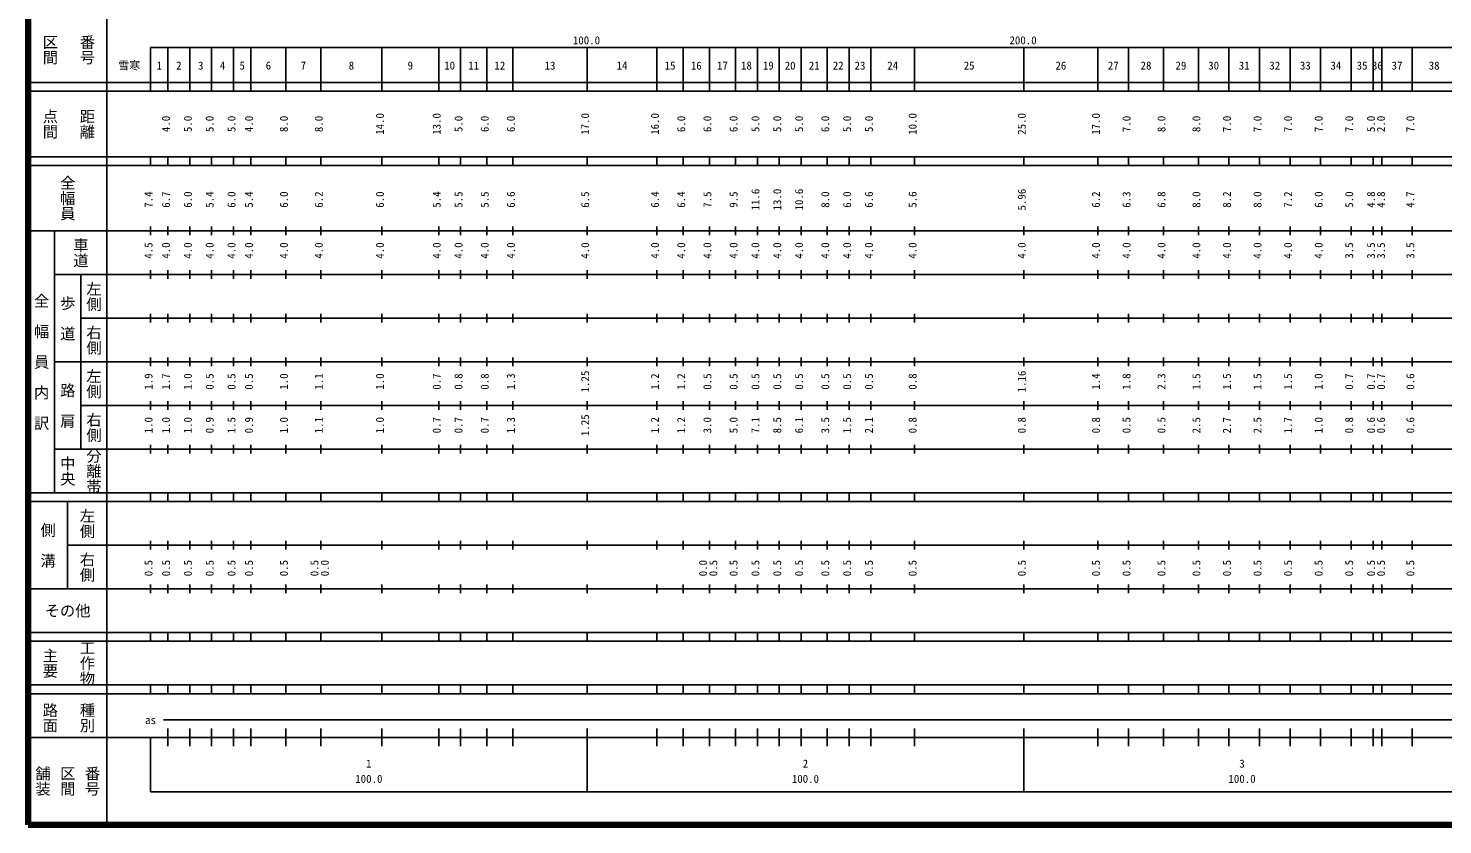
# Model space of a CAD drawing. Units: millimetres on the paper. Extents: x 40 to 680, y 20 to 380.
# Drawn here: x 40 to 364, y 20 to 202.4 of the extents above; entities that cross this region are included whole.
import ezdxf
from ezdxf.enums import TextEntityAlignment as Align

# ---------------------------------------------------------------- set-up
doc = ezdxf.new("R2010")
doc.units = ezdxf.units.MM
doc.layers.add('M-TTL', color=2, linetype='Continuous', lineweight=140)
doc.layers.add('M-TTL-BAND', color=7, linetype='Continuous', lineweight=25)
doc.styles.add('@ＭＳ ゴシック', font='')
doc.styles.add('ＭＳ ゴシック', font='')
doc.styles.get('@ＭＳ ゴシック').set_extended_font_data('@MS Gothic')
doc.styles.get('ＭＳ ゴシック').set_extended_font_data('MS Gothic')

msp = doc.modelspace()

# ---------------------------------------------------------------- linework, layer by layer
at = {"layer": 'M-TTL'}
for p, q in [((40, 380), (40, 20)), ((40, 20), (680, 20))]:
    msp.add_line(p, q, dxfattribs=at)
at = {"layer": 'M-TTL-BAND'}
for p, q in [((58, 370), (58, 20)), ((68, 198), (579, 198)), ((68, 198), (68, 188)), ((72, 188), (72, 198)), ((77, 188), (77, 198)), ((82, 188), (82, 198)), ((87, 188), (87, 198)), ((91, 188), (91, 198)), ((99, 188), (99, 198)), ((107, 188), (107, 198)), ((121, 188), (121, 198)), ((134, 188), (134, 198)), ((139, 188), (139, 198)), ((145, 188), (145, 198)), ((151, 188), (151, 198)), ((168, 188), (168, 198)), ((184, 188), (184, 198)), ((190, 188), (190, 198)), ((196, 188), (196, 198)), ((202, 188), (202, 198)), ((207, 188), (207, 198)), ((212, 188), (212, 198)), ((217, 188), (217, 198)), ((223, 188), (223, 198)), ((228, 188), (228, 198)), ((233, 188), (233, 198)), ((243, 188), (243, 198)), ((268, 188), (268, 198)), ((285, 188), (285, 198)), ((292, 188), (292, 198)), ((300, 188), (300, 198)), ((308, 188), (308, 198)), ((315, 188), (315, 198)), ((322, 188), (322, 198)), ((329, 188), (329, 198)), ((336, 188), (336, 198)), ((343, 188), (343, 198)), ((348, 188), (348, 198)), ((350, 188), (350, 198)), ((357, 188), (357, 198)), ((40, 190), (579, 190)), ((40, 188), (579, 188)), ((40, 173), (579, 173)), ((68, 171), (68, 173)), ((72, 171), (72, 173)), ((77, 171), (77, 173)), ((82, 171), (82, 173)), ((87, 171), (87, 173)), ((91, 171), (91, 173)), ((99, 171), (99, 173)), ((107, 171), (107, 173)), ((121, 171), (121, 173)), ((134, 171), (134, 173)), ((139, 171), (139, 173)), ((145, 171), (145, 173)), ((151, 171), (151, 173)), ((168, 171), (168, 173)), ((184, 171), (184, 173)), ((190, 171), (190, 173)), ((196, 171), (196, 173)), ((202, 171), (202, 173)), ((207, 171), (207, 173)), ((212, 171), (212, 173)), ((217, 171), (217, 173)), ((223, 171), (223, 173)), ((228, 171), (228, 173)), ((233, 171), (233, 173)), ((243, 171), (243, 173)), ((268, 171), (268, 173)), ((285, 171), (285, 173)), ((292, 171), (292, 173)), ((300, 171), (300, 173)), ((308, 171), (308, 173)), ((315, 171), (315, 173)), ((322, 171), (322, 173)), ((329, 171), (329, 173)), ((336, 171), (336, 173)), ((343, 171), (343, 173)), ((348, 171), (348, 173)), ((350, 171), (350, 173)), ((357, 171), (357, 173)), ((40, 171), (579, 171)), ((40, 156), (579, 156)), ((46, 96), (46, 156)), ((68, 155), (68, 157)), ((72, 155), (72, 157)), ((77, 155), (77, 157)), ((82, 155), (82, 157)), ((87, 155), (87, 157)), ((91, 155), (91, 157)), ((99, 155), (99, 157)), ((107, 155), (107, 157)), ((121, 155), (121, 157)), ((134, 155), (134, 157)), ((139, 155), (139, 157)), ((145, 155), (145, 157)), ((151, 155), (151, 157)), ((168, 155), (168, 157)), ((184, 155), (184, 157)), ((190, 155), (190, 157)), ((196, 155), (196, 157)), ((202, 155), (202, 157)), ((207, 155), (207, 157)), ((212, 155), (212, 157)), ((217, 155), (217, 157)), ((223, 155), (223, 157)), ((228, 155), (228, 157)), ((233, 155), (233, 157)), ((243, 155), (243, 157)), ((268, 155), (268, 157)), ((285, 155), (285, 157)), ((292, 155), (292, 157)), ((300, 155), (300, 157)), ((308, 155), (308, 157)), ((315, 155), (315, 157)), ((322, 155), (322, 157)), ((329, 155), (329, 157)), ((336, 155), (336, 157)), ((343, 155), (343, 157)), ((348, 155), (348, 157)), ((350, 155), (350, 157)), ((357, 155), (357, 157)), ((46, 146), (579, 146)), ((52, 146), (52, 106)), ((68, 145), (68, 147)), ((72, 145), (72, 147)), ((77, 145), (77, 147)), ((82, 145), (82, 147)), ((87, 145), (87, 147)), ((91, 145), (91, 147)), ((99, 145), (99, 147)), ((107, 145), (107, 147)), ((121, 145), (121, 147)), ((134, 145), (134, 147)), ((139, 145), (139, 147)), ((145, 145), (145, 147)), ((151, 145), (151, 147)), ((168, 145), (168, 147)), ((184, 145), (184, 147)), ((190, 145), (190, 147)), ((196, 145), (196, 147)), ((202, 145), (202, 147)), ((207, 145), (207, 147)), ((212, 145), (212, 147)), ((217, 145), (217, 147)), ((223, 145), (223, 147)), ((228, 145), (228, 147)), ((233, 145), (233, 147)), ((243, 145), (243, 147)), ((268, 145), (268, 147)), ((285, 145), (285, 147)), ((292, 145), (292, 147)), ((300, 145), (300, 147)), ((308, 145), (308, 147)), ((315, 145), (315, 147)), ((322, 145), (322, 147)), ((329, 145), (329, 147)), ((336, 145), (336, 147)), ((343, 145), (343, 147)), ((348, 145), (348, 147)), ((350, 145), (350, 147)), ((357, 145), (357, 147)), ((68, 135), (68, 137)), ((72, 135), (72, 137)), ((77, 135), (77, 137)), ((82, 135), (82, 137)), ((87, 135), (87, 137)), ((91, 135), (91, 137)), ((99, 135), (99, 137)), ((107, 135), (107, 137)), ((121, 135), (121, 137)), ((134, 135), (134, 137)), ((139, 135), (139, 137)), ((145, 135), (145, 137)), ((151, 135), (151, 137)), ((168, 135), (168, 137)), ((184, 135), (184, 137)), ((190, 135), (190, 137)), ((196, 135), (196, 137)), ((202, 135), (202, 137)), ((207, 135), (207, 137)), ((212, 135), (212, 137)), ((217, 135), (217, 137)), ((223, 135), (223, 137)), ((228, 135), (228, 137)), ((233, 135), (233, 137)), ((243, 135), (243, 137)), ((268, 135), (268, 137)), ((285, 135), (285, 137)), ((292, 135), (292, 137)), ((300, 135), (300, 137)), ((308, 135), (308, 137)), ((315, 135), (315, 137)), ((322, 135), (322, 137)), ((329, 135), (329, 137)), ((336, 135), (336, 137)), ((343, 135), (343, 137)), ((348, 135), (348, 137)), ((350, 135), (350, 137)), ((357, 135), (357, 137)), ((52, 136), (579, 136)), ((68, 125), (68, 127)), ((72, 125), (72, 127)), ((77, 125), (77, 127)), ((82, 125), (82, 127)), ((87, 125), (87, 127)), ((91, 125), (91, 127)), ((99, 125), (99, 127)), ((107, 125), (107, 127)), ((121, 125), (121, 127)), ((134, 125), (134, 127)), ((139, 125), (139, 127)), ((145, 125), (145, 127)), ((151, 125), (151, 127)), ((168, 125), (168, 127)), ((184, 125), (184, 127)), ((190, 125), (190, 127)), ((196, 125), (196, 127)), ((202, 125), (202, 127)), ((207, 125), (207, 127)), ((212, 125), (212, 127)), ((217, 125), (217, 127)), ((223, 125), (223, 127)), ((228, 125), (228, 127)), ((233, 125), (233, 127)), ((243, 125), (243, 127)), ((268, 125), (268, 127)), ((285, 125), (285, 127)), ((292, 125), (292, 127)), ((300, 125), (300, 127)), ((308, 125), (308, 127)), ((315, 125), (315, 127)), ((322, 125), (322, 127)), ((329, 125), (329, 127)), ((336, 125), (336, 127)), ((343, 125), (343, 127)), ((348, 125), (348, 127)), ((350, 125), (350, 127)), ((357, 125), (357, 127)), ((46, 126), (579, 126)), ((68, 115), (68, 117)), ((72, 115), (72, 117)), ((77, 115), (77, 117)), ((82, 115), (82, 117)), ((87, 115), (87, 117)), ((91, 115), (91, 117)), ((99, 115), (99, 117)), ((107, 115), (107, 117)), ((121, 115), (121, 117)), ((134, 115), (134, 117)), ((139, 115), (139, 117)), ((145, 115), (145, 117)), ((151, 115), (151, 117)), ((168, 115), (168, 117)), ((184, 115), (184, 117)), ((190, 115), (190, 117)), ((196, 115), (196, 117)), ((202, 115), (202, 117)), ((207, 115), (207, 117)), ((212, 115), (212, 117)), ((217, 115), (217, 117)), ((223, 115), (223, 117)), ((228, 115), (228, 117)), ((233, 115), (233, 117)), ((243, 115), (243, 117)), ((268, 115), (268, 117)), ((285, 115), (285, 117)), ((292, 115), (292, 117)), ((300, 115), (300, 117)), ((308, 115), (308, 117)), ((315, 115), (315, 117)), ((322, 115), (322, 117)), ((329, 115), (329, 117)), ((336, 115), (336, 117)), ((343, 115), (343, 117)), ((348, 115), (348, 117)), ((350, 115), (350, 117)), ((357, 115), (357, 117)), ((52, 116), (579, 116)), ((68, 105), (68, 107)), ((72, 105), (72, 107)), ((77, 105), (77, 107)), ((82, 105), (82, 107)), ((87, 105), (87, 107)), ((91, 105), (91, 107)), ((99, 105), (99, 107)), ((107, 105), (107, 107)), ((121, 105), (121, 107)), ((134, 105), (134, 107)), ((139, 105), (139, 107)), ((145, 105), (145, 107)), ((151, 105), (151, 107)), ((168, 105), (168, 107)), ((184, 105), (184, 107)), ((190, 105), (190, 107)), ((196, 105), (196, 107)), ((202, 105), (202, 107)), ((207, 105), (207, 107)), ((212, 105), (212, 107)), ((217, 105), (217, 107)), ((223, 105), (223, 107)), ((228, 105), (228, 107)), ((233, 105), (233, 107)), ((243, 105), (243, 107)), ((268, 105), (268, 107)), ((285, 105), (285, 107)), ((292, 105), (292, 107)), ((300, 105), (300, 107)), ((308, 105), (308, 107)), ((315, 105), (315, 107)), ((322, 105), (322, 107)), ((329, 105), (329, 107)), ((336, 105), (336, 107)), ((343, 105), (343, 107)), ((348, 105), (348, 107)), ((350, 105), (350, 107)), ((357, 105), (357, 107)), ((46, 106), (579, 106)), ((40, 96), (579, 96)), ((40, 94), (579, 94)), ((49, 94), (49, 74)), ((68, 94), (68, 96)), ((72, 94), (72, 96)), ((77, 94), (77, 96)), ((82, 94), (82, 96)), ((87, 94), (87, 96)), ((91, 94), (91, 96)), ((99, 94), (99, 96)), ((107, 94), (107, 96)), ((121, 94), (121, 96)), ((134, 94), (134, 96)), ((139, 94), (139, 96)), ((145, 94), (145, 96)), ((151, 94), (151, 96)), ((168, 94), (168, 96)), ((184, 94), (184, 96)), ((190, 94), (190, 96)), ((196, 94), (196, 96)), ((202, 94), (202, 96)), ((207, 94), (207, 96)), ((212, 94), (212, 96)), ((217, 94), (217, 96)), ((223, 94), (223, 96)), ((228, 94), (228, 96)), ((233, 94), (233, 96)), ((243, 94), (243, 96)), ((268, 94), (268, 96)), ((285, 94), (285, 96)), ((292, 94), (292, 96)), ((300, 94), (300, 96)), ((308, 94), (308, 96)), ((315, 94), (315, 96)), ((322, 94), (322, 96)), ((329, 94), (329, 96)), ((336, 94), (336, 96)), ((343, 94), (343, 96)), ((348, 94), (348, 96)), ((350, 94), (350, 96)), ((357, 94), (357, 96)), ((68, 83), (68, 85)), ((72, 83), (72, 85)), ((77, 83), (77, 85)), ((82, 83), (82, 85)), ((87, 83), (87, 85)), ((91, 83), (91, 85)), ((99, 83), (99, 85)), ((107, 83), (107, 85)), ((121, 83), (121, 85)), ((134, 83), (134, 85)), ((139, 83), (139, 85)), ((145, 83), (145, 85)), ((151, 83), (151, 85)), ((168, 83), (168, 85)), ((184, 83), (184, 85)), ((190, 83), (190, 85)), ((196, 83), (196, 85)), ((202, 83), (202, 85)), ((207, 83), (207, 85)), ((212, 83), (212, 85)), ((217, 83), (217, 85)), ((223, 83), (223, 85)), ((228, 83), (228, 85)), ((233, 83), (233, 85)), ((243, 83), (243, 85)), ((268, 83), (268, 85)), ((285, 83), (285, 85)), ((292, 83), (292, 85)), ((300, 83), (300, 85)), ((308, 83), (308, 85)), ((315, 83), (315, 85)), ((322, 83), (322, 85)), ((329, 83), (329, 85)), ((336, 83), (336, 85)), ((343, 83), (343, 85)), ((348, 83), (348, 85)), ((350, 83), (350, 85)), ((357, 83), (357, 85)), ((49, 84), (579, 84)), ((68, 73), (68, 75)), ((72, 73), (72, 75)), ((77, 73), (77, 75)), ((82, 73), (82, 75)), ((87, 73), (87, 75)), ((91, 73), (91, 75)), ((99, 73), (99, 75)), ((107, 73), (107, 75)), ((121, 73), (121, 75)), ((134, 73), (134, 75)), ((139, 73), (139, 75)), ((145, 73), (145, 75)), ((151, 73), (151, 75)), ((168, 73), (168, 75)), ((184, 73), (184, 75)), ((190, 73), (190, 75)), ((196, 73), (196, 75)), ((202, 73), (202, 75)), ((207, 73), (207, 75)), ((212, 73), (212, 75)), ((217, 73), (217, 75)), ((223, 73), (223, 75)), ((228, 73), (228, 75)), ((233, 73), (233, 75)), ((243, 73), (243, 75)), ((268, 73), (268, 75)), ((285, 73), (285, 75)), ((292, 73), (292, 75)), ((300, 73), (300, 75)), ((308, 73), (308, 75)), ((315, 73), (315, 75)), ((322, 73), (322, 75)), ((329, 73), (329, 75)), ((336, 73), (336, 75)), ((343, 73), (343, 75)), ((348, 73), (348, 75)), ((350, 73), (350, 75)), ((357, 73), (357, 75)), ((40, 74), (579, 74)), ((40, 64), (579, 64)), ((40, 62), (579, 62)), ((68, 62), (68, 64)), ((72, 62), (72, 64)), ((77, 62), (77, 64)), ((82, 62), (82, 64)), ((87, 62), (87, 64)), ((91, 62), (91, 64)), ((99, 62), (99, 64)), ((107, 62), (107, 64)), ((121, 62), (121, 64)), ((134, 62), (134, 64)), ((139, 62), (139, 64)), ((145, 62), (145, 64)), ((151, 62), (151, 64)), ((168, 62), (168, 64)), ((184, 62), (184, 64)), ((190, 62), (190, 64)), ((196, 62), (196, 64)), ((202, 62), (202, 64)), ((207, 62), (207, 64)), ((212, 62), (212, 64)), ((217, 62), (217, 64)), ((223, 62), (223, 64)), ((228, 62), (228, 64)), ((233, 62), (233, 64)), ((243, 62), (243, 64)), ((268, 62), (268, 64)), ((285, 62), (285, 64)), ((292, 62), (292, 64)), ((300, 62), (300, 64)), ((308, 62), (308, 64)), ((315, 62), (315, 64)), ((322, 62), (322, 64)), ((329, 62), (329, 64)), ((336, 62), (336, 64)), ((343, 62), (343, 64)), ((348, 62), (348, 64)), ((350, 62), (350, 64)), ((357, 62), (357, 64)), ((40, 52), (579, 52)), ((68, 50), (68, 52)), ((72, 50), (72, 52)), ((77, 50), (77, 52)), ((82, 50), (82, 52)), ((87, 50), (87, 52)), ((91, 50), (91, 52)), ((99, 50), (99, 52)), ((107, 50), (107, 52)), ((121, 50), (121, 52)), ((134, 50), (134, 52)), ((139, 50), (139, 52)), ((145, 50), (145, 52)), ((151, 50), (151, 52)), ((168, 50), (168, 52)), ((184, 50), (184, 52)), ((190, 50), (190, 52)), ((196, 50), (196, 52)), ((202, 50), (202, 52)), ((207, 50), (207, 52)), ((212, 50), (212, 52)), ((217, 50), (217, 52)), ((223, 50), (223, 52)), ((228, 50), (228, 52)), ((233, 50), (233, 52)), ((243, 50), (243, 52)), ((268, 50), (268, 52)), ((285, 50), (285, 52)), ((292, 50), (292, 52)), ((300, 50), (300, 52)), ((308, 50), (308, 52)), ((315, 50), (315, 52)), ((322, 50), (322, 52)), ((329, 50), (329, 52)), ((336, 50), (336, 52)), ((343, 50), (343, 52)), ((348, 50), (348, 52)), ((350, 50), (350, 52)), ((357, 50), (357, 52)), ((40, 50), (579, 50)), ((71, 44), (565, 44)), ((40, 40), (579, 40)), ((68, 40), (68, 27.5)), ((72, 38), (72, 42)), ((77, 38), (77, 42)), ((82, 38), (82, 42)), ((87, 38), (87, 42)), ((91, 38), (91, 42)), ((99, 38), (99, 42)), ((107, 38), (107, 42)), ((121, 38), (121, 42)), ((134, 38), (134, 42)), ((139, 38), (139, 42)), ((145, 38), (145, 42)), ((151, 38), (151, 42)), ((168, 27.5), (168, 42)), ((184, 38), (184, 42)), ((190, 38), (190, 42)), ((196, 38), (196, 42)), ((202, 38), (202, 42)), ((207, 38), (207, 42)), ((212, 38), (212, 42)), ((217, 38), (217, 42)), ((223, 38), (223, 42)), ((228, 38), (228, 42)), ((233, 38), (233, 42)), ((243, 38), (243, 42)), ((268, 27.5), (268, 42)), ((285, 38), (285, 42)), ((292, 38), (292, 42)), ((300, 38), (300, 42)), ((308, 38), (308, 42)), ((315, 38), (315, 42)), ((322, 38), (322, 42)), ((329, 38), (329, 42)), ((336, 38), (336, 42)), ((343, 38), (343, 42)), ((348, 38), (348, 42)), ((350, 38), (350, 42)), ((357, 38), (357, 42)), ((68, 27.5), (579, 27.5))]:
    msp.add_line(p, q, dxfattribs=at)

# ---------------------------------------------------------------- texts
at = {"layer": 'M-TTL-BAND', "style": '@ＭＳ ゴシック'}
for s, p in [('区間', (45, 197.5)), ('番号', (53.5, 197.5)), ('点間', (45, 180.5)), ('距離', (53.5, 180.5)), ('全幅員', (49, 163.5)), ('車道', (52, 151)), ('左側', (55, 141)), ('全\u3000幅\u3000員\u3000内\u3000訳', (43, 126)), ('歩\u3000道', (49, 136)), ('右側', (55, 131)), ('左側', (55, 121)), ('路\u3000肩', (49, 116)), ('右側', (55, 111)), ('中央', (49, 101)), ('分離帯', (55, 101)), ('左側', (53.5, 89)), ('側\u3000溝', (44.5, 84)), ('右側', (53.5, 79)), ('工作物', (53.5, 57)), ('主要', (45, 57)), ('路面', (45, 44.5)), ('種別', (53.5, 44.5)), ('舗装', (43.333, 30)), ('区間', (49, 30)), ('番号', (54.667, 30))]:
    msp.add_text(s, height=2.566, rotation=270, dxfattribs=at).set_placement(p, align=Align.MIDDLE_CENTER)
at = {"layer": 'M-TTL-BAND', "style": 'ＭＳ ゴシック'}
for s, p in [('100.0', (167.844, 198.195)), ('200.0', (267.844, 198.195)), ('雪寒', (63.101, 192.405)), ('1', (70, 192.405)), ('2', (74.5, 192.405)), ('3', (79.5, 192.405)), ('4', (84.5, 192.405)), ('5', (89, 192.405)), ('6', (95, 192.405)), ('7', (103, 192.405)), ('8', (114, 192.405)), ('9', (127.5, 192.405)), ('10', (136.5, 192.405)), ('11', (142, 192.405)), ('12', (148, 192.405)), ('13', (159.5, 192.405)), ('14', (176, 192.405)), ('15', (187, 192.405)), ('16', (193, 192.405)), ('17', (199, 192.405)), ('18', (204.5, 192.405)), ('19', (209.5, 192.405)), ('20', (214.5, 192.405)), ('21', (220, 192.405)), ('22', (225.5, 192.405)), ('23', (230.5, 192.405)), ('24', (238, 192.405)), ('25', (255.5, 192.405)), ('26', (276.5, 192.405)), ('27', (288.5, 192.405)), ('28', (296, 192.405)), ('29', (304, 192.405)), ('30', (311.5, 192.405)), ('31', (318.5, 192.405)), ('32', (325.5, 192.405)), ('33', (332.5, 192.405)), ('34', (339.5, 192.405)), ('35', (345.5, 192.405)), ('36', (349, 192.405)), ('37', (353.5, 192.405)), ('38', (362, 192.405)), ('as', (68, 42.5)), ('1', (118, 32.523)), ('2', (218, 32.523)), ('3', (318, 32.523)), ('100.0', (118, 29.033)), ('100.0', (218, 29.033)), ('100.0', (318, 29.033))]:
    msp.add_text(s, height=1.833, dxfattribs=at).set_placement(p, align=Align.BOTTOM_CENTER)
for s, p in [('4.0', (73, 180.5)), ('5.0', (78, 180.5)), ('5.0', (83, 180.5)), ('5.0', (88, 180.5)), ('4.0', (92, 180.5)), ('8.0', (100, 180.5)), ('8.0', (108, 180.5)), ('14.0', (122, 180.5)), ('13.0', (135, 180.5)), ('5.0', (140, 180.5)), ('6.0', (146, 180.5)), ('6.0', (152, 180.5)), ('17.0', (169, 180.5)), ('16.0', (185, 180.5)), ('6.0', (191, 180.5)), ('6.0', (197, 180.5)), ('6.0', (203, 180.5)), ('5.0', (208, 180.5)), ('5.0', (213, 180.5)), ('5.0', (218, 180.5)), ('6.0', (224, 180.5)), ('5.0', (229, 180.5)), ('5.0', (234, 180.5)), ('10.0', (244, 180.5)), ('25.0', (269, 180.5)), ('17.0', (286, 180.5)), ('7.0', (293, 180.5)), ('8.0', (301, 180.5)), ('8.0', (309, 180.5)), ('7.0', (316, 180.5)), ('7.0', (323, 180.5)), ('7.0', (330, 180.5)), ('7.0', (337, 180.5)), ('7.0', (344, 180.5)), ('5.0', (349, 180.5)), ('2.0', (351.29, 180.5)), ('7.0', (358, 180.5)), ('11.6', (208, 163.174)), ('13.0', (213, 163.174)), ('10.6', (218, 163.174)), ('5.96', (269, 163.174)), ('7.4', (69, 163.174)), ('6.7', (73, 163.174)), ('6.0', (78, 163.174)), ('5.4', (83, 163.174)), ('6.0', (88, 163.174)), ('5.4', (92, 163.174)), ('6.0', (100, 163.174)), ('6.2', (108, 163.174)), ('6.0', (122, 163.174)), ('5.4', (135, 163.174)), ('5.5', (140, 163.174)), ('5.5', (146, 163.174)), ('6.6', (152, 163.174)), ('6.5', (169, 163.174)), ('6.4', (185, 163.174)), ('6.4', (191, 163.174)), ('7.5', (197, 163.174)), ('9.5', (203, 163.174)), ('8.0', (224, 163.174)), ('6.0', (229, 163.174)), ('6.6', (234, 163.174)), ('5.6', (244, 163.174)), ('6.2', (286, 163.174)), ('6.3', (293, 163.174)), ('6.8', (301, 163.174)), ('8.0', (309, 163.174)), ('8.2', (316, 163.174)), ('8.0', (323, 163.174)), ('7.2', (330, 163.174)), ('6.0', (337, 163.174)), ('5.0', (344, 163.174)), ('4.8', (349, 163.174)), ('4.8', (351.29, 163.174)), ('4.7', (358, 163.174)), ('4.5', (69, 151.5)), ('4.0', (73, 151.5)), ('4.0', (78, 151.5)), ('4.0', (83, 151.5)), ('4.0', (88, 151.5)), ('4.0', (92, 151.5)), ('4.0', (100, 151.5)), ('4.0', (108, 151.5)), ('4.0', (122, 151.5)), ('4.0', (135, 151.5)), ('4.0', (140, 151.5)), ('4.0', (146, 151.5)), ('4.0', (152, 151.5)), ('4.0', (169, 151.5)), ('4.0', (185, 151.5)), ('4.0', (191, 151.5)), ('4.0', (197, 151.5)), ('4.0', (203, 151.5)), ('4.0', (208, 151.5)), ('4.0', (213, 151.5)), ('4.0', (218, 151.5)), ('4.0', (224, 151.5)), ('4.0', (229, 151.5)), ('4.0', (234, 151.5)), ('4.0', (244, 151.5)), ('4.0', (269, 151.5)), ('4.0', (286, 151.5)), ('4.0', (293, 151.5)), ('4.0', (301, 151.5)), ('4.0', (309, 151.5)), ('4.0', (316, 151.5)), ('4.0', (323, 151.5)), ('4.0', (330, 151.5)), ('4.0', (337, 151.5)), ('3.5', (344, 151.5)), ('3.5', (349, 151.5)), ('3.5', (351.29, 151.5)), ('3.5', (358, 151.5)), ('1.9', (69, 121.5)), ('1.7', (73, 121.5)), ('1.0', (78, 121.5)), ('0.5', (83, 121.5)), ('0.5', (88, 121.5)), ('0.5', (92, 121.5)), ('1.0', (100, 121.5)), ('1.1', (108, 121.5)), ('1.0', (122, 121.5)), ('0.7', (135, 121.5)), ('0.8', (140, 121.5)), ('0.8', (146, 121.5)), ('1.3', (152, 121.5)), ('1.25', (169, 121.5)), ('1.2', (185, 121.5)), ('1.2', (191, 121.5)), ('0.5', (197, 121.5)), ('0.5', (203, 121.5)), ('0.5', (208, 121.5)), ('0.5', (213, 121.5)), ('0.5', (218, 121.5)), ('0.5', (224, 121.5)), ('0.5', (229, 121.5)), ('0.5', (234, 121.5)), ('0.8', (244, 121.5)), ('1.16', (269, 121.5)), ('1.4', (286, 121.5)), ('1.8', (293, 121.5)), ('2.3', (301, 121.5)), ('1.5', (309, 121.5)), ('1.5', (316, 121.5)), ('1.5', (323, 121.5)), ('1.5', (330, 121.5)), ('1.0', (337, 121.5)), ('0.7', (344, 121.5)), ('0.7', (349, 121.5)), ('0.7', (351.29, 121.5)), ('0.6', (358, 121.5)), ('1.25', (169, 111.5)), ('1.0', (69, 111.5)), ('1.0', (73, 111.5)), ('1.0', (78, 111.5)), ('0.9', (83, 111.5)), ('1.5', (88, 111.5)), ('0.9', (92, 111.5)), ('1.0', (100, 111.5)), ('1.1', (108, 111.5)), ('1.0', (122, 111.5)), ('0.7', (135, 111.5)), ('0.7', (140, 111.5)), ('0.7', (146, 111.5)), ('1.3', (152, 111.5)), ('1.2', (185, 111.5)), ('1.2', (191, 111.5)), ('3.0', (197, 111.5)), ('5.0', (203, 111.5)), ('7.1', (208, 111.5)), ('8.5', (213, 111.5)), ('6.1', (218, 111.5)), ('3.5', (224, 111.5)), ('1.5', (229, 111.5)), ('2.1', (234, 111.5)), ('0.8', (244, 111.5)), ('0.8', (269, 111.5)), ('0.8', (286, 111.5)), ('0.5', (293, 111.5)), ('0.5', (301, 111.5)), ('2.5', (309, 111.5)), ('2.7', (316, 111.5)), ('2.5', (323, 111.5)), ('1.7', (330, 111.5)), ('1.0', (337, 111.5)), ('0.8', (344, 111.5)), ('0.6', (349, 111.5)), ('0.6', (351.29, 111.5)), ('0.6', (358, 111.5)), ('0.5', (69, 78.764)), ('0.5', (73, 78.764)), ('0.5', (78, 78.764)), ('0.5', (83, 78.764)), ('0.5', (88, 78.764)), ('0.5', (92, 78.764)), ('0.5', (100, 78.764)), ('0.5', (107, 78.764)), ('0.0', (109.37, 78.764)), ('0.0', (196, 78.764)), ('0.5', (198.37, 78.764)), ('0.5', (203, 78.764)), ('0.5', (208, 78.764)), ('0.5', (213, 78.764)), ('0.5', (218, 78.764)), ('0.5', (224, 78.764)), ('0.5', (229, 78.764)), ('0.5', (234, 78.764)), ('0.5', (244, 78.764)), ('0.5', (269, 78.764)), ('0.5', (286, 78.764)), ('0.5', (293, 78.764)), ('0.5', (301, 78.764)), ('0.5', (309, 78.764)), ('0.5', (316, 78.764)), ('0.5', (323, 78.764)), ('0.5', (330, 78.764)), ('0.5', (337, 78.764)), ('0.5', (344, 78.764)), ('0.5', (349, 78.764)), ('0.5', (351.29, 78.764)), ('0.5', (358, 78.764))]:
    msp.add_text(s, height=1.833, rotation=90, dxfattribs=at).set_placement(p, align=Align.BOTTOM_CENTER)
msp.add_text('その他', height=2.566, dxfattribs=at).set_placement((49, 69), align=Align.MIDDLE_CENTER)

doc.saveas('drawing.dxf')
